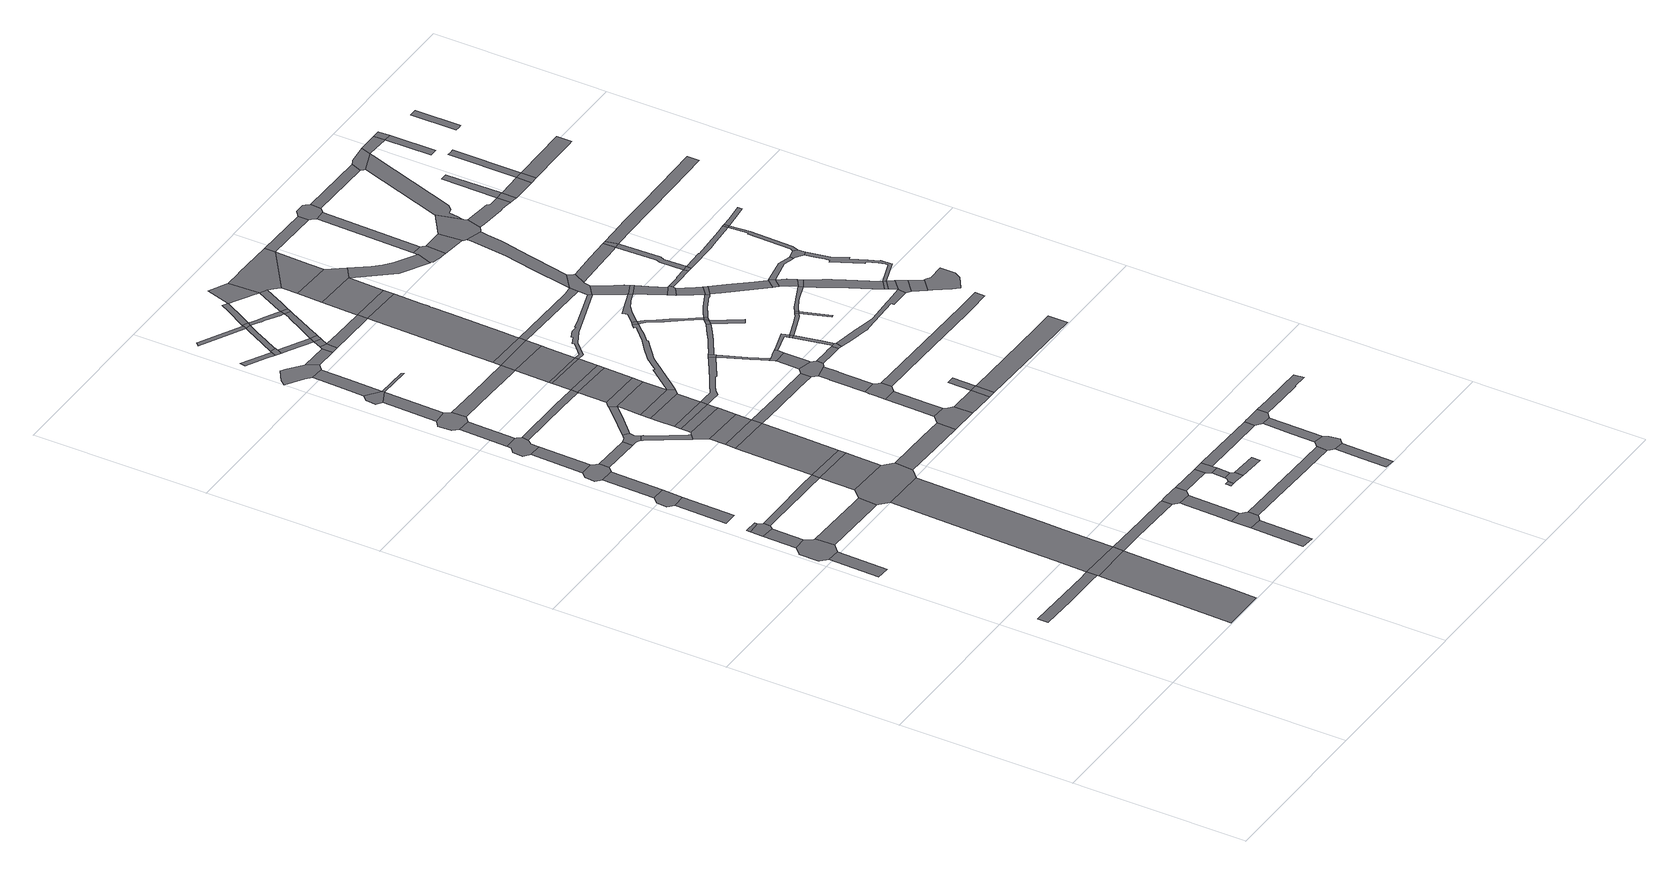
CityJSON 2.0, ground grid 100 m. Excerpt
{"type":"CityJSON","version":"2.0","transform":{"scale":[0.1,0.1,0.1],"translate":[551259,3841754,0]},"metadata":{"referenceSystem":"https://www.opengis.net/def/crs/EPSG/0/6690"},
"CityObjects":{
"road1":{"type":"Road","attributes":{"RoadStructureAttribute.sectionType":"1"},"geometry":[{"type":"MultiSurface","lod":"1","boundaries":[[[0,1,2,3,4,5,6,7]]]}]},
"road2":{"type":"Road","attributes":{"RoadStructureAttribute.sectionType":"1"},"geometry":[{"type":"MultiSurface","lod":"1","boundaries":[[[8,9,10,11]]]}]},
"road3":{"type":"Road","geometry":[{"type":"MultiSurface","lod":"1","boundaries":[[[12,13,14,15,16,17,18,8,11,19,20,21,22]]]}]},
"road4":{"type":"Road","attributes":{"RoadStructureAttribute.sectionType":"1"},"geometry":[{"type":"MultiSurface","lod":"1","boundaries":[[[23,14,13,24]]]}]},
"road5":{"type":"Road","attributes":{"function":"2","RoadStructureAttribute.sectionType":"1"},"geometry":[{"type":"MultiSurface","lod":"1","boundaries":[[[25,26,27,28,29,30,31,32,33]]]}]},
"road6":{"type":"Road","geometry":[{"type":"MultiSurface","lod":"1","boundaries":[[[34,35,36,37,23,24,38,39,40,41]]]}]},
"road7":{"type":"Road","attributes":{"RoadStructureAttribute.sectionType":"1"},"geometry":[{"type":"MultiSurface","lod":"1","boundaries":[[[42,37,36,43]]]}]},
"road8":{"type":"Road","attributes":{"RoadStructureAttribute.sectionType":"1"},"geometry":[{"type":"MultiSurface","lod":"1","boundaries":[[[44,45,46,47]]]}]},
"road9":{"type":"Road","geometry":[{"type":"MultiSurface","lod":"1","boundaries":[[[7,6,25,33,48]]]}]},
"road10":{"type":"Road","geometry":[{"type":"MultiSurface","lod":"1","boundaries":[[[49,50,51,44,47,52]]]}]},
"road11":{"type":"Road","attributes":{"RoadStructureAttribute.sectionType":"1"},"geometry":[{"type":"MultiSurface","lod":"1","boundaries":[[[53,22,21,54,55,56]]]}]},
"road12":{"type":"Road","attributes":{"RoadStructureAttribute.sectionType":"1"},"geometry":[{"type":"MultiSurface","lod":"1","boundaries":[[[57,49,52,58]]]}]},
"road13":{"type":"Road","attributes":{"RoadStructureAttribute.sectionType":"1"},"geometry":[{"type":"MultiSurface","lod":"1","boundaries":[[[59,60,61,41,40,62,63,64,65,66]]]}]},
"road14":{"type":"Road","geometry":[{"type":"MultiSurface","lod":"1","boundaries":[[[67,68,69,57,58,70,71,72,73,74,75]]]}]},
"road15":{"type":"Road","attributes":{"function":"2","RoadStructureAttribute.sectionType":"1"},"geometry":[{"type":"MultiSurface","lod":"1","boundaries":[[[76,77,78,79,80,7,48,81,82,83,84,85,86]]]}]},
"road16":{"type":"Road","attributes":{"RoadStructureAttribute.sectionType":"1"},"geometry":[{"type":"MultiSurface","lod":"1","boundaries":[[[87,67,75,88]]]}]},
"road17":{"type":"Road","geometry":[{"type":"MultiSurface","lod":"1","boundaries":[[[89,90,91,92,93,87,88,94,95,96,97,98,99]]]}]},
"road18":{"type":"Road","attributes":{"RoadStructureAttribute.sectionType":"1"},"geometry":[{"type":"MultiSurface","lod":"1","boundaries":[[[72,71,100,101]]]}]},
"road19":{"type":"Road","attributes":{"RoadStructureAttribute.sectionType":"1"},"geometry":[{"type":"MultiSurface","lod":"1","boundaries":[[[102,103,48,33,104,105,106,107,108,109]]]}]},
"road20":{"type":"Road","attributes":{"RoadStructureAttribute.sectionType":"1"},"geometry":[{"type":"MultiSurface","lod":"1","boundaries":[[[110,89,99,111]]]}]},
"road21":{"type":"Road","geometry":[{"type":"MultiSurface","lod":"1","boundaries":[[[112,113,56,55,114,76,86,115,116,117,118,119]]]}]},
"road22":{"type":"Road","geometry":[{"type":"MultiSurface","lod":"1","boundaries":[[[120,121,122,123,124,125,126,110,111,127,128,129,130]]]}]},
"road23":{"type":"Road","attributes":{"RoadStructureAttribute.sectionType":"1"},"geometry":[{"type":"MultiSurface","lod":"1","boundaries":[[[131,132,133,134,135,136]]]}]},
"road24":{"type":"Road","attributes":{"function":"2","RoadStructureAttribute.sectionType":"1"},"geometry":[{"type":"MultiSurface","lod":"1","boundaries":[[[65,137,138,112,119,139,140]]]}]},
"road25":{"type":"Road","geometry":[{"type":"MultiSurface","lod":"1","boundaries":[[[141,142,143,101,100,144,145,146,147,148,149,150,151]]]}]},
"road26":{"type":"Road","attributes":{"RoadStructureAttribute.sectionType":"1"},"geometry":[{"type":"MultiSurface","lod":"1","boundaries":[[[152,153,154,155,123,122]]]}]},
"road27":{"type":"Road","geometry":[{"type":"MultiSurface","lod":"1","boundaries":[[[66,65,140,156]]]}]},
"road28":{"type":"Road","geometry":[{"type":"MultiSurface","lod":"1","boundaries":[[[157,131,136,158,159,160,161]]]}]},
"road29":{"type":"Road","attributes":{"RoadStructureAttribute.sectionType":"1"},"geometry":[{"type":"MultiSurface","lod":"1","boundaries":[[[162,163,164,147,146,165,166,167,168,169]]]}]},
"road30":{"type":"Road","geometry":[{"type":"MultiSurface","lod":"1","boundaries":[[[170,171,172,173,174,155,154,175]]]}]},
"road31":{"type":"Road","attributes":{"RoadStructureAttribute.sectionType":"1"},"geometry":[{"type":"MultiSurface","lod":"1","boundaries":[[[176,177,178,157,161,179]]]}]},
"road32":{"type":"Road","attributes":{"function":"2","RoadStructureAttribute.sectionType":"1"},"geometry":[{"type":"MultiSurface","lod":"1","boundaries":[[[180,181,66,156,182,183,184]]]}]},
"road33":{"type":"Road","attributes":{"RoadStructureAttribute.sectionType":"1"},"geometry":[{"type":"MultiSurface","lod":"1","boundaries":[[[185,186,97,96,187,188,189,190]]]}]},
"road34":{"type":"Road","attributes":{"RoadStructureAttribute.sectionType":"1"},"geometry":[{"type":"MultiSurface","lod":"1","boundaries":[[[191,192,170,175,193,194]]]}]},
"road35":{"type":"Road","geometry":[{"type":"MultiSurface","lod":"1","boundaries":[[[195,196,109,108,176,179,197,198]]]}]},
"road36":{"type":"Road","attributes":{"RoadStructureAttribute.sectionType":"1"},"geometry":[{"type":"MultiSurface","lod":"1","boundaries":[[[199,200,201,202,141,151,203,204,205,206]]]}]},
"road37":{"type":"Road","geometry":[{"type":"MultiSurface","lod":"1","boundaries":[[[207,208,209,210,211,212,213,214,191,194,215,216,217,218]]]}]},
"road38":{"type":"Road","geometry":[{"type":"MultiSurface","lod":"1","boundaries":[[[219,180,184,220,221]]]}]},
"road39":{"type":"Road","attributes":{"function":"2","RoadStructureAttribute.sectionType":"1"},"geometry":[{"type":"MultiSurface","lod":"1","boundaries":[[[222,219,221,223]]]}]},
"road40":{"type":"Road","geometry":[{"type":"MultiSurface","lod":"1","boundaries":[[[224,225,226,227,175,154]]]}]},
"road41":{"type":"Road","geometry":[{"type":"MultiSurface","lod":"1","boundaries":[[[228,229,169,168,222,223,230]]]}]},
"road42":{"type":"Road","attributes":{"RoadStructureAttribute.sectionType":"1"},"geometry":[{"type":"MultiSurface","lod":"1","boundaries":[[[231,232,233,130,129,234,235,236,237,238]]]}]},
"road43":{"type":"Road","attributes":{"RoadStructureAttribute.sectionType":"1"},"geometry":[{"type":"MultiSurface","lod":"1","boundaries":[[[239,240,241,242,243,244]]]}]},
"road44":{"type":"Road","attributes":{"function":"2","RoadStructureAttribute.sectionType":"1"},"geometry":[{"type":"MultiSurface","lod":"1","boundaries":[[[245,246,228,230,247,248]]]}]},
"road45":{"type":"Road","geometry":[{"type":"MultiSurface","lod":"1","boundaries":[[[249,245,248,250]]]}]},
"road46":{"type":"Road","attributes":{"RoadStructureAttribute.sectionType":"1"},"geometry":[{"type":"MultiSurface","lod":"1","boundaries":[[[251,117,116,252,253,254]]]}]},
"road47":{"type":"Road","attributes":{"function":"2","RoadStructureAttribute.sectionType":"1"},"geometry":[{"type":"MultiSurface","lod":"1","boundaries":[[[255,256,249,250,257]]]}]},
"road48":{"type":"Road","attributes":{"RoadStructureAttribute.sectionType":"1"},"geometry":[{"type":"MultiSurface","lod":"1","boundaries":[[[198,197,258,259]]]}]},
"road49":{"type":"Road","geometry":[{"type":"MultiSurface","lod":"1","boundaries":[[[260,261,262,263]]]}]},
"road50":{"type":"Road","attributes":{"RoadStructureAttribute.sectionType":"1"},"geometry":[{"type":"MultiSurface","lod":"1","boundaries":[[[264,218,217,265,266]]]}]},
"road51":{"type":"Road","geometry":[{"type":"MultiSurface","lod":"1","boundaries":[[[267,244,243,268,269,270]]]}]},
"road52":{"type":"Road","geometry":[{"type":"MultiSurface","lod":"1","boundaries":[[[271,255,257,272,273]]]}]},
"road53":{"type":"Road","attributes":{"function":"2","RoadStructureAttribute.sectionType":"1"},"geometry":[{"type":"MultiSurface","lod":"1","boundaries":[[[206,274,271,273,275]]]}]},
"road54":{"type":"Road","geometry":[{"type":"MultiSurface","lod":"1","boundaries":[[[276,277,263,262,278,279,280,281]]]}]},
"road55":{"type":"Road","geometry":[{"type":"MultiSurface","lod":"1","boundaries":[[[282,283,199,206,275,284]]]}]},
"road56":{"type":"Road","attributes":{"RoadStructureAttribute.sectionType":"1"},"geometry":[{"type":"MultiSurface","lod":"1","boundaries":[[[285,286,287,288,289,290,291]]]}]},
"road57":{"type":"Road","attributes":{"RoadStructureAttribute.sectionType":"1"},"geometry":[{"type":"MultiSurface","lod":"1","boundaries":[[[292,276,281,293]]]}]},
"road58":{"type":"Road","attributes":{"RoadStructureAttribute.sectionType":"1"},"geometry":[{"type":"MultiSurface","lod":"1","boundaries":[[[294,295,269,268,296,297,298,299]]]}]},
"road59":{"type":"Road","attributes":{"RoadStructureAttribute.sectionType":"1"},"geometry":[{"type":"MultiSurface","lod":"1","boundaries":[[[300,160,159,301,302,303,304]]]}]},
"road60":{"type":"Road","geometry":[{"type":"MultiSurface","lod":"1","boundaries":[[[259,258,292,293,305,306]]]}]},
"road61":{"type":"Road","geometry":[{"type":"MultiSurface","lod":"1","boundaries":[[[307,266,265,308,309]]]}]},
"road62":{"type":"Road","attributes":{"RoadStructureAttribute.sectionType":"1"},"geometry":[{"type":"MultiSurface","lod":"1","boundaries":[[[290,310,311,267,270,312,313,314,315,316]]]}]},
"road63":{"type":"Road","attributes":{"RoadStructureAttribute.sectionType":"1"},"geometry":[{"type":"MultiSurface","lod":"1","boundaries":[[[189,317,318,282,284,319]]]}]},
"road64":{"type":"Road","attributes":{"RoadStructureAttribute.sectionType":"1"},"geometry":[{"type":"MultiSurface","lod":"1","boundaries":[[[298,320,307,309,321]]]}]},
"road65":{"type":"Road","geometry":[{"type":"MultiSurface","lod":"1","boundaries":[[[190,189,319,322]]]}]},
"road66":{"type":"Road","attributes":{"function":"2","RoadStructureAttribute.sectionType":"1"},"geometry":[{"type":"MultiSurface","lod":"1","boundaries":[[[323,190,322,324,325]]]}]},
"road67":{"type":"Road","geometry":[{"type":"MultiSurface","lod":"1","boundaries":[[[299,298,321,326]]]}]},
"road68":{"type":"Road","attributes":{"RoadStructureAttribute.sectionType":"1"},"geometry":[{"type":"MultiSurface","lod":"1","boundaries":[[[327,328,280,279]]]}]},
"road69":{"type":"Road","geometry":[{"type":"MultiSurface","lod":"1","boundaries":[[[329,323,325,330]]]}]},
"road70":{"type":"Road","geometry":[{"type":"MultiSurface","lod":"1","boundaries":[[[331,291,290,316,332]]]}]},
"road71":{"type":"Road","attributes":{"RoadStructureAttribute.sectionType":"1"},"geometry":[{"type":"MultiSurface","lod":"1","boundaries":[[[333,220,184,334,335,336,337]]]}]},
"road72":{"type":"Road","attributes":{"function":"2","RoadStructureAttribute.sectionType":"1"},"geometry":[{"type":"MultiSurface","lod":"1","boundaries":[[[237,329,330,338,339]]]}]},
"road73":{"type":"Road","geometry":[{"type":"MultiSurface","lod":"1","boundaries":[[[340,341,342,254,253,343,344,345,346,347]]]}]},
"road74":{"type":"Road","geometry":[{"type":"MultiSurface","lod":"1","boundaries":[[[238,237,339,348,349]]]}]},
"road75":{"type":"Road","attributes":{"RoadStructureAttribute.sectionType":"1"},"geometry":[{"type":"MultiSurface","lod":"1","boundaries":[[[350,309,308,351,352,353,354]]]}]},
"road76":{"type":"Road","attributes":{"RoadStructureAttribute.sectionType":"1"},"geometry":[{"type":"MultiSurface","lod":"1","boundaries":[[[355,356,357,358,359,299,326,360,361,362,363,364,365]]]}]},
"road77":{"type":"Road","attributes":{"RoadStructureAttribute.sectionType":"1"},"geometry":[{"type":"MultiSurface","lod":"1","boundaries":[[[366,367,368,369,370,371,372,373,250,248,374,375,376,377,378,379,380,381,382,383]]]}]},
"road78":{"type":"Road","attributes":{"RoadStructureAttribute.sectionType":"1"},"geometry":[{"type":"MultiSurface","lod":"1","boundaries":[[[384,385,386,387,388,332,316,389,390,391,392,393,394,395,396]]]}]},
"road79":{"type":"Road","attributes":{"RoadStructureAttribute.sectionType":"1"},"geometry":[{"type":"MultiSurface","lod":"1","boundaries":[[[397,398,331,332,399,400,401]]]}]},
"road80":{"type":"Road","geometry":[{"type":"MultiSurface","lod":"1","boundaries":[[[402,349,348,403]]]}]},
"road81":{"type":"Road","attributes":{"RoadStructureAttribute.sectionType":"1"},"geometry":[{"type":"MultiSurface","lod":"1","boundaries":[[[404,405,340,347,406,407]]]}]},
"road82":{"type":"Road","attributes":{"RoadStructureAttribute.sectionType":"1"},"geometry":[{"type":"MultiSurface","lod":"1","boundaries":[[[408,409,306,305,410,411,412,413]]]}]},
"road83":{"type":"Road","geometry":[{"type":"MultiSurface","lod":"1","boundaries":[[[396,395,355,365,414,415]]]}]},
"road84":{"type":"Road","geometry":[{"type":"MultiSurface","lod":"1","boundaries":[[[416,417,418,419,404,407,420,421,422,423,424]]]}]},
"road85":{"type":"Road","attributes":{"RoadStructureAttribute.sectionType":"1"},"geometry":[{"type":"MultiSurface","lod":"1","boundaries":[[[344,343,425,426,427]]]}]},
"road86":{"type":"Road","attributes":{"RoadStructureAttribute.sectionType":"1"},"geometry":[{"type":"MultiSurface","lod":"1","boundaries":[[[428,429,430,431,432]]]}]},
"road87":{"type":"Road","attributes":{"RoadStructureAttribute.sectionType":"1"},"geometry":[{"type":"MultiSurface","lod":"1","boundaries":[[[433,434,435,436,437,438,439,440,441,442,443,273,272,444,445,446,447,448,449,450,451,452,453,454,455,456,457,458]]]}]},
"road88":{"type":"Road","attributes":{"function":"2","RoadStructureAttribute.sectionType":"1"},"geometry":[{"type":"MultiSurface","lod":"1","boundaries":[[[353,459,460,461,402,403,462,463,464,465,466,467,468,469,470,471,472,473]]]}]},
"road89":{"type":"Road","attributes":{"RoadStructureAttribute.sectionType":"1"},"geometry":[{"type":"MultiSurface","lod":"1","boundaries":[[[474,475,476,477,478,479,480,481,416,424]]]}]},
"road90":{"type":"Road","attributes":{"RoadStructureAttribute.sectionType":"1"},"geometry":[{"type":"MultiSurface","lod":"1","boundaries":[[[482,483,484,396,415,485,486,487]]]}]},
"road91":{"type":"Road","attributes":{"RoadStructureAttribute.sectionType":"1"},"geometry":[{"type":"MultiSurface","lod":"1","boundaries":[[[488,489,401,490,491,492,493,494,482,495]]]}]},
"road92":{"type":"Road","geometry":[{"type":"MultiSurface","lod":"1","boundaries":[[[496,497,498,304,303,499,500,428,432,501,502,503,504,505]]]}]},
"road93":{"type":"Road","geometry":[{"type":"MultiSurface","lod":"1","boundaries":[[[506,366,383,507,508]]]}]},
"road94":{"type":"Road","geometry":[{"type":"MultiSurface","lod":"1","boundaries":[[[509,510,337,336,511,512,478,477,513,514,515,516]]]}]},
"road95":{"type":"Road","geometry":[{"type":"MultiSurface","lod":"1","boundaries":[[[427,426,517,518]]]}]},
"road96":{"type":"Road","attributes":{"RoadStructureAttribute.sectionType":"1"},"geometry":[{"type":"MultiSurface","lod":"1","boundaries":[[[519,520,521,507,383,522,523,524,525,526,527,528]]]}]},
"road97":{"type":"Road","attributes":{"RoadStructureAttribute.sectionType":"1"},"geometry":[{"type":"MultiSurface","lod":"1","boundaries":[[[529,530,496,505,531,532]]]}]},
"road98":{"type":"Road","geometry":[{"type":"MultiSurface","lod":"1","boundaries":[[[354,353,473,533]]]}]},
"road99":{"type":"Road","attributes":{"RoadStructureAttribute.sectionType":"1"},"geometry":[{"type":"MultiSurface","lod":"1","boundaries":[[[534,535,536,509,516]]]}]},
"road100":{"type":"Road","geometry":[{"type":"MultiSurface","lod":"1","boundaries":[[[537,538,539,427,518]]]}]},
"road101":{"type":"Road","geometry":[{"type":"MultiSurface","lod":"1","boundaries":[[[540,541,542,528,527,543,536,535,544]]]}]},
"road102":{"type":"Road","attributes":{"function":"2","RoadStructureAttribute.sectionType":"1"},"geometry":[{"type":"MultiSurface","lod":"1","boundaries":[[[545,546,354,533,547,548]]]}]},
"road103":{"type":"Road","attributes":{"RoadStructureAttribute.sectionType":"1"},"geometry":[{"type":"MultiSurface","lod":"1","boundaries":[[[549,550,551,552,553,554,555,556,557,558,559,330,325,560,561,562,563,564,565,566]]]}]},
"road104":{"type":"Road","geometry":[{"type":"MultiSurface","lod":"1","boundaries":[[[567,568,569,413,412,529,532,570,571]]]}]},
"road105":{"type":"Road","attributes":{"RoadStructureAttribute.sectionType":"1"},"geometry":[{"type":"MultiSurface","lod":"1","boundaries":[[[572,573,574,575,576,577,506,508,578,579,580,581,582,583,584,585]]]}]},
"road106":{"type":"Road","attributes":{"RoadStructureAttribute.sectionType":"1"},"geometry":[{"type":"MultiSurface","lod":"1","boundaries":[[[586,587,515,514,588,589,590,591]]]}]},
"road107":{"type":"Road","attributes":{"RoadStructureAttribute.sectionType":"1"},"geometry":[{"type":"MultiSurface","lod":"1","boundaries":[[[592,403,348,593,594]]]}]},
"road108":{"type":"Road","geometry":[{"type":"MultiSurface","lod":"1","boundaries":[[[595,545,548,596,597]]]}]},
"road109":{"type":"Road","geometry":[{"type":"MultiSurface","lod":"1","boundaries":[[[598,495,482,487,599,600,601,602,603,604]]]}]},
"road110":{"type":"Road","geometry":[{"type":"MultiSurface","lod":"1","boundaries":[[[605,433,458,606]]]}]},
"road111":{"type":"Road","attributes":{"RoadStructureAttribute.sectionType":"1"},"geometry":[{"type":"MultiSurface","lod":"1","boundaries":[[[607,608,540,544,609,610,611,612]]]}]},
"road112":{"type":"Road","attributes":{"function":"2","RoadStructureAttribute.sectionType":"1"},"geometry":[{"type":"MultiSurface","lod":"1","boundaries":[[[613,614,615,602,601,616,595,597]]]}]},
"road113":{"type":"Road","geometry":[{"type":"MultiSurface","lod":"1","boundaries":[[[591,590,617,618,619,620]]]}]},
"road114":{"type":"Road","attributes":{"RoadStructureAttribute.sectionType":"1"},"geometry":[{"type":"MultiSurface","lod":"1","boundaries":[[[621,622,623,620,619]]]}]},
"road115":{"type":"Road","attributes":{"RoadStructureAttribute.sectionType":"1"},"geometry":[{"type":"MultiSurface","lod":"1","boundaries":[[[624,625,626,627,606,458,628,629,630,631,632]]]}]},
"road116":{"type":"Road","geometry":[{"type":"MultiSurface","lod":"1","boundaries":[[[612,611,623,622]]]}]},
"road117":{"type":"Road","geometry":[{"type":"MultiSurface","lod":"1","boundaries":[[[633,572,585,634]]]}]},
"road118":{"type":"Road","attributes":{"RoadStructureAttribute.sectionType":"1"},"geometry":[{"type":"MultiSurface","lod":"1","boundaries":[[[631,633,634,635]]]}]},
"road119":{"type":"Road","geometry":[{"type":"MultiSurface","lod":"1","boundaries":[[[636,637,638,634,585]]]}]},
"road120":{"type":"Road","geometry":[{"type":"MultiSurface","lod":"1","boundaries":[[[632,631,635,639]]]}]},
"road121":{"type":"Road","attributes":{"RoadStructureAttribute.sectionType":"1"},"geometry":[{"type":"MultiSurface","lod":"1","boundaries":[[[640,641,642,643,644,605,606,645,646,647,648,649,650,651,652]]]}]},
"road122":{"type":"Road","attributes":{"RoadStructureAttribute.sectionType":"1"},"geometry":[{"type":"MultiSurface","lod":"1","boundaries":[[[653,654,571,570,655,656,657,658,659]]]}]},
"road123":{"type":"Road","attributes":{"RoadStructureAttribute.sectionType":"1"},"geometry":[{"type":"MultiSurface","lod":"1","boundaries":[[[660,661,662,612,622,663,664]]]}]},
"road124":{"type":"Road","attributes":{"RoadStructureAttribute.sectionType":"1"},"geometry":[{"type":"MultiSurface","lod":"1","boundaries":[[[665,666,667,596,548,668,669,670,671,672]]]}]},
"road125":{"type":"Road","attributes":{"RoadStructureAttribute.sectionType":"1"},"geometry":[{"type":"MultiSurface","lod":"1","boundaries":[[[673,674,675,518,517,676,677,678]]]}]},
"road126":{"type":"Road"},
"road127":{"type":"Road","attributes":{"RoadStructureAttribute.sectionType":"1"},"geometry":[{"type":"MultiSurface","lod":"1","boundaries":[[[679,680,681,422,421,682,683,684,685,686]]]}]},
"road128":{"type":"Road","attributes":{"RoadStructureAttribute.sectionType":"1"},"geometry":[{"type":"MultiSurface","lod":"1","boundaries":[[[687,688,689,690,691,692,632,639,693,694,695,696,697,698,699]]]}]},
"road129":{"type":"Road","attributes":{"RoadStructureAttribute.sectionType":"1"},"geometry":[{"type":"MultiSurface","lod":"1","boundaries":[[[700,701,702,703,704,566,705,706,707,640,708]]]}]},
"road130":{"type":"Road","geometry":[{"type":"MultiSurface","lod":"1","boundaries":[[[709,710,711,594,593,712,713,714,549,566,704,715,716,717,718]]]}]},
"road131":{"type":"Road","geometry":[{"type":"MultiSurface","lod":"1","boundaries":[[[708,640,652,719,720]]]}]},
"road132":{"type":"Road","geometry":[{"type":"MultiSurface","lod":"1","boundaries":[[[721,660,664,722]]]}]},
"road133":{"type":"Road","attributes":{"RoadStructureAttribute.sectionType":"1"},"geometry":[{"type":"MultiSurface","lod":"1","boundaries":[[[723,724,722,664]]]}]},
"road134":{"type":"Road","attributes":{"function":"3","RoadStructureAttribute.sectionType":"1"},"geometry":[{"type":"MultiSurface","lod":"1","boundaries":[[[725,720,719,726,727,728]]]}]},
"road135":{"type":"Road","geometry":[{"type":"MultiSurface","lod":"1","boundaries":[[[729,728,727,730,731,732,733]]]}]},
"road136":{"type":"Road","attributes":{"RoadStructureAttribute.sectionType":"1"},"geometry":[{"type":"MultiSurface","lod":"1","boundaries":[[[734,735,736,737,738,739,740,741,742,743,618,617,744,745,746,747,748,749,750,751,752,753]]]}]},
"road137":{"type":"Road","attributes":{"function":"3","RoadStructureAttribute.sectionType":"1"},"geometry":[{"type":"MultiSurface","lod":"1","boundaries":[[[754,755,731,730,756,687,757]]]}]},
"road138":{"type":"Road","geometry":[{"type":"MultiSurface","lod":"1","boundaries":[[[758,759,672,671,760,761,762,763,764,765,766,767]]]}]},
"road139":{"type":"Road","attributes":{"RoadStructureAttribute.sectionType":"1"},"geometry":[{"type":"MultiSurface","lod":"1","boundaries":[[[603,602,768,769]]]}]},
"road140":{"type":"Road","geometry":[{"type":"MultiSurface","lod":"1","boundaries":[[[757,687,699,770,771]]]}]},
"road141":{"type":"Road","attributes":{"RoadStructureAttribute.sectionType":"1"},"geometry":[{"type":"MultiSurface","lod":"1","boundaries":[[[772,773,774,775,721,722,776,777,778,779,780]]]}]},
"road142":{"type":"Road","attributes":{"function":"3","RoadStructureAttribute.sectionType":"1"},"geometry":[{"type":"MultiSurface","lod":"1","boundaries":[[[781,782,783,784,785,786,787,788,789,790,594,711,791,792,793,794,795,796,797,798]]]}]},
"road143":{"type":"Road","attributes":{"function":"3","RoadStructureAttribute.sectionType":"1"},"geometry":[{"type":"MultiSurface","lod":"1","boundaries":[[[799,800,771,770,801,802,803,804,805]]]}]},
"road144":{"type":"Road","attributes":{"RoadStructureAttribute.sectionType":"1"},"geometry":[{"type":"MultiSurface","lod":"1","boundaries":[[[806,807,808,809,733,732,810,811]]]}]},
"road145":{"type":"Road","attributes":{"RoadStructureAttribute.sectionType":"1"},"geometry":[{"type":"MultiSurface","lod":"1","boundaries":[[[812,765,764,813,814,815]]]}]},
"road146":{"type":"Road","attributes":{"RoadStructureAttribute.sectionType":"1"},"geometry":[{"type":"MultiSurface","lod":"1","boundaries":[[[816,817,758,767]]]}]},
"road147":{"type":"Road","attributes":{"RoadStructureAttribute.sectionType":"1"},"geometry":[{"type":"MultiSurface","lod":"1","boundaries":[[[818,819,718,717,820,821,822,823]]]}]},
"road148":{"type":"Road","geometry":[{"type":"MultiSurface","lod":"1","boundaries":[[[824,805,804,825,826]]]}]},
"road149":{"type":"Road","attributes":{"function":"3","RoadStructureAttribute.sectionType":"1"},"geometry":[{"type":"MultiSurface","lod":"1","boundaries":[[[827,828,826,825,829,830,831]]]}]},
"road150":{"type":"Road","geometry":[{"type":"MultiSurface","lod":"1","boundaries":[[[832,806,811,833,834]]]}]},
"road151":{"type":"Road","geometry":[{"type":"MultiSurface","lod":"1","boundaries":[[[831,830,772,780,835]]]}]},
"road152":{"type":"Road","geometry":[{"type":"MultiSurface","lod":"1","boundaries":[[[836,837,838,839,840,841,769,768,842,843,817,816,844,845,846,847]]]}]},
"road153":{"type":"Road","attributes":{"function":"3","RoadStructureAttribute.sectionType":"1"},"geometry":[{"type":"MultiSurface","lod":"1","boundaries":[[[848,849,850,851,852,853,854,835,780,855,856,857,858,859,860,861]]]}]},
"road154":{"type":"Road","attributes":{"RoadStructureAttribute.sectionType":"1"},"geometry":[{"type":"MultiSurface","lod":"1","boundaries":[[[862,863,864,823,865,866,806,832]]]}]},
"road155":{"type":"Road","geometry":[{"type":"MultiSurface","lod":"1","boundaries":[[[867,868,815,814,869,781,798,870,871,872,873]]]}]},
"road156":{"type":"Road","geometry":[{"type":"MultiSurface","lod":"1","boundaries":[[[861,860,874,875]]]}]},
"road157":{"type":"Road","attributes":{"function":"3","RoadStructureAttribute.sectionType":"1"},"geometry":[{"type":"MultiSurface","lod":"1","boundaries":[[[876,877,875,874,753,878]]]}]},
"road158":{"type":"Road","geometry":[{"type":"MultiSurface","lod":"1","boundaries":[[[879,880,878,753,752,881,882,883]]]}]},
"road159":{"type":"Road","attributes":{"RoadStructureAttribute.sectionType":"1"},"geometry":[{"type":"MultiSurface","lod":"1","boundaries":[[[884,885,824,826,886,887,888,889,890]]]}]},
"road160":{"type":"Road","geometry":[{"type":"MultiSurface","lod":"1","boundaries":[[[891,818,823,864]]]}]},
"road161":{"type":"Road","attributes":{"function":"3","RoadStructureAttribute.sectionType":"1"},"geometry":[{"type":"MultiSurface","lod":"1","boundaries":[[[883,882,892,893]]]}]},
"road162":{"type":"Road","geometry":[{"type":"MultiSurface","lod":"1","boundaries":[[[894,895,896,893,892,897,898,899,900,901,902,903,904,905]]]}]},
"road163":{"type":"Road","attributes":{"RoadStructureAttribute.sectionType":"1"},"geometry":[{"type":"MultiSurface","lod":"1","boundaries":[[[906,907,908,909,910,832,834,911,912,913,914,915,916]]]}]},
"road164":{"type":"Road","attributes":{"RoadStructureAttribute.sectionType":"1"},"geometry":[{"type":"MultiSurface","lod":"1","boundaries":[[[917,918,919,920,921,872,871,922,923,924,925,926,927,928,929]]]}]},
"road165":{"type":"Road","geometry":[{"type":"MultiSurface","lod":"1","boundaries":[[[930,890,889,931,932,933,934,935]]]}]},
"road166":{"type":"Road","attributes":{"RoadStructureAttribute.sectionType":"1"},"geometry":[{"type":"MultiSurface","lod":"1","boundaries":[[[936,937,938,939,940,941,942,943,944,934,933,945,946,947,948,949,950,951,952,953,861,875]]]}]},
"road167":{"type":"Road","attributes":{"RoadStructureAttribute.sectionType":"1"},"geometry":[{"type":"MultiSurface","lod":"1","boundaries":[[[847,846,954,955]]]}]},
"road168":{"type":"Road","attributes":{"RoadStructureAttribute.sectionType":"1"},"geometry":[{"type":"MultiSurface","lod":"1","boundaries":[[[956,957,958,916,959,960,961,930,935]]]}]},
"road169":{"type":"Road","attributes":{"function":"3","RoadStructureAttribute.sectionType":"1"},"geometry":[{"type":"MultiSurface","lod":"1","boundaries":[[[962,963,964,965,966,967,968,969,970,971,972,867,873]]]}]},
"road170":{"type":"Road","geometry":[{"type":"MultiSurface","lod":"1","boundaries":[[[973,929,928,974,975]]]}]},
"road171":{"type":"Road","geometry":[{"type":"MultiSurface","lod":"1","boundaries":[[[976,906,916,958]]]}]},
"road172":{"type":"Road","attributes":{"RoadStructureAttribute.sectionType":"1"},"geometry":[{"type":"MultiSurface","lod":"1","boundaries":[[[977,978,979,980,929,973]]]}]},
"road173":{"type":"Road","attributes":{"RoadStructureAttribute.sectionType":"1"},"geometry":[{"type":"MultiSurface","lod":"1","boundaries":[[[981,982,973,975,983,984]]]}]},
"road174":{"type":"Road","attributes":{"RoadStructureAttribute.sectionType":"1"},"geometry":[{"type":"MultiSurface","lod":"1","boundaries":[[[985,986,976,958,987,988]]]}]},
"road175":{"type":"Road","attributes":{"RoadStructureAttribute.sectionType":"1"},"geometry":[{"type":"MultiSurface","lod":"1","boundaries":[[[989,990,991,992,891,864,993,994,995,996,997,998]]]}]},
"road176":{"type":"Road","geometry":[{"type":"MultiSurface","lod":"1","boundaries":[[[999,1000,1001,1002,955,954,1003,1004,971,970]]]}]},
"road177":{"type":"Road","geometry":[{"type":"MultiSurface","lod":"1","boundaries":[[[1005,981,984,1006]]]}]},
"road178":{"type":"Road","attributes":{"RoadStructureAttribute.sectionType":"1"},"geometry":[{"type":"MultiSurface","lod":"1","boundaries":[[[1007,1008,1009,981,1005]]]}]},
"road179":{"type":"Road","attributes":{"RoadStructureAttribute.sectionType":"1"},"geometry":[{"type":"MultiSurface","lod":"1","boundaries":[[[999,970,1010,1011,1012,1013]]]}]},
"road180":{"type":"Road","attributes":{"RoadStructureAttribute.sectionType":"1"},"geometry":[{"type":"MultiSurface","lod":"1","boundaries":[[[1012,1014,1015,1016,1017]]]}]},
"road181":{"type":"Road","geometry":[{"type":"MultiSurface","lod":"1","boundaries":[[[1013,1012,1017,1018]]]}]},
"road182":{"type":"Road","attributes":{"RoadStructureAttribute.sectionType":"1"},"geometry":[{"type":"MultiSurface","lod":"1","boundaries":[[[1019,1020,1005,1006,1021,1022,1023]]]}]},
"road183":{"type":"Road","attributes":{"RoadStructureAttribute.sectionType":"1"},"geometry":[{"type":"MultiSurface","lod":"1","boundaries":[[[1024,1025,1026,1027,1028]]]}]}
},
"vertices":[
[589,851,0],[568,850,0],[144,860,0],[143,799,0],[357,795,0],[569,791,0],[617,790,0],[618,851,0],
[64,2018,0],[58,1729,0],[137,1727,0],[144,2017,0],
[179,2172,0],[147,2213,0],[68,2210,0],[33,2175,0],[28,2170,0],[26,2061,0],[31,2055,0],[144,2018,0],[179,2051,0],[186,2058,0],[182,2167,0],
[72,2404,0],[151,2398,0],
[616,780,0],[612,659,0],[608,501,0],[604,302,0],[598,7,0],[846,4,0],[851,174,0],[859,526,0],[866,783,0],
[167,2457,0],[157,2476,0],[153,2482,0],[74,2479,0],[160,2408,0],[169,2419,0],[170,2420,0],[169,2457,0],
[75,2502,0],[153,2500,0],
[83,2920,0],[77,2621,0],[156,2620,0],[163,2921,0],
[867,844,0],
[86,3042,0],[55,3010,0],[52,2949,0],[166,3040,0],
[555,2158,0],[556,2049,0],[592,2049,0],[599,2156,0],
[92,3341,0],[172,3340,0],
[552,2459,0],[300,2458,0],[298,2458,0],[298,2418,0],[300,2418,0],[553,2414,0],[651,2412,0],[653,2457,0],
[95,3460,0],[66,3428,0],[60,3370,0],[190,3357,0],[202,3367,0],[203,3426,0],[193,3437,0],[175,3457,0],[174,3458,0],
[643,1998,0],[637,1752,0],[629,1390,0],[626,1241,0],[620,1038,0],[870,953,0],[875,1129,0],[877,1259,0],[879,1392,0],[886,1742,0],[892,1994,0],
[102,3762,0],[181,3760,0],
[105,3902,0],[104,3877,0],[86,3861,0],[74,3851,0],[69,3791,0],[182,3810,0],[186,3815,0],[201,3835,0],[208,3875,0],[190,3895,0],[185,3900,0],
[427,3362,0],[428,3421,0],
[1318,834,0],[1134,837,0],[871,782,0],[1003,781,0],[1008,780,0],[1268,774,0],[1332,772,0],[1333,833,0],
[112,4179,0],[191,4176,0],
[647,2207,0],[601,2158,0],[598,2042,0],[936,2037,0],[941,2042,0],[951,2150,0],[949,2150,0],[898,2199,0],
[202,4307,0],[195,4318,0],[194,4319,0],[115,4313,0],[82,4290,0],[81,4289,0],[83,4210,0],[192,4178,0],[201,4187,0],[222,4206,0],[217,4287,0],
[1354,327,0],[1351,182,0],[1347,23,0],[1427,17,0],[1431,149,0],[1434,325,0],
[651,2411,0],[651,2395,0],[900,2341,0],[902,2403,0],
[480,3452,0],[466,3439,0],[459,3431,0],[457,3362,0],[466,3357,0],[484,3348,0],[518,3368,0],[512,3378,0],[503,3393,0],[505,3407,0],[507,3425,0],
[202,4652,0],[202,4657,0],[203,4665,0],[122,4627,0],
[903,2448,0],
[1356,441,0],[1456,343,0],[1466,351,0],[1469,411,0],[1436,441,0],
[644,3164,0],[543,3325,0],[524,3359,0],[490,3338,0],[544,3251,0],[611,3143,0],[621,3127,0],[650,3154,0],
[124,4739,0],[105,4720,0],[94,4710,0],[89,4651,0],[104,4640,0],[203,4680,0],
[1364,744,0],[1363,706,0],[1359,548,0],[1442,740,0],
[662,2904,0],[657,2643,0],[907,2662,0],[913,2886,0],[914,2896,0],
[676,3868,0],[538,3871,0],[538,3831,0],[676,3828,0],[683,3827,0],[684,3867,0],
[132,5039,0],[129,4884,0],[208,4885,0],[212,5036,0],
[1443,831,0],[1362,833,0],[1471,770,0],[1470,831,0],
[653,3632,0],[563,3537,0],[542,3515,0],[493,3466,0],[521,3439,0],[542,3460,0],[592,3510,0],[678,3597,0],
[189,5142,0],[122,5193,0],[102,5207,0],[101,5208,0],[33,5163,0],[7,5132,0],[6,5131,0],[103,5068,0],[215,5039,0],[229,5052,0],[244,5065,0],[209,5127,0],
[664,2964,0],[914,2956,0],[912,2956,0],
[666,3056,0],[915,3046,0],
[388,4662,0],[390,4661,0],[388,4668,0],[385,4674,0],
[669,3164,0],[664,3162,0],[918,3154,0],
[568,4277,0],[534,4278,0],[353,4283,0],[351,4203,0],[535,4198,0],[567,4197,0],[692,4194,0],[693,4276,0],
[209,5330,0],[58,5414,0],[51,5383,0],[165,5320,0],[204,5298,0],[219,5325,0],
[670,3223,0],[669,3188,0],[918,3182,0],[919,3215,0],
[671,3262,0],[920,3254,0],
[1217,2144,0],[1159,2036,0],[1352,2032,0],[1354,2141,0],
[674,3400,0],[673,3359,0],[922,3392,0],
[1652,766,0],[1653,826,0],
[1620,628,0],[1619,597,0],[1644,596,0],[1645,628,0],
[214,5126,0],[370,5062,0],[371,5122,0],
[224,5334,0],[235,5281,0],[251,5310,0],[254,5327,0],
[675,3459,0],[948,3418,0],[925,3451,0],
[678,3569,0],[927,3590,0],
[1664,658,0],[1663,644,0],[1663,595,0],[1726,590,0],[1728,640,0],[1714,656,0],
[682,3661,0],[663,3642,0],[928,3651,0],
[337,5565,0],[250,5611,0],[99,5691,0],[83,5672,0],[275,5570,0],[333,5539,0],[342,5563,0],
[1667,734,0],[1717,733,0],
[359,5252,0],[302,5283,0],[277,5258,0],[350,5218,0],[402,5189,0],[419,5219,0],
[1897,399,0],[1647,347,0],[1862,341,0],[2123,334,0],[2128,394,0],
[1718,764,0],[1718,825,0],
[379,5139,0],[413,5061,0],[417,5122,0],
[314,5504,0],[295,5468,0],[262,5343,0],[318,5447,0],[332,5474,0],[352,5512,0],[364,5533,0],
[683,3822,0],[682,3818,0],[932,3817,0],
[401,5186,0],[441,5169,0],
[934,3857,0],
[687,3976,0],[936,3957,0],[936,3967,0],
[457,5200,0],
[1882,581,0],[1884,631,0],
[687,3996,0],[936,3987,0],
[346,5571,0],[379,5554,0],
[1214,2948,0],[1077,2892,0],[1272,2888,0],[1382,2885,0],[1383,2944,0],
[939,4145,0],[940,4184,0],
[1396,2181,0],[1376,2161,0],[1360,2146,0],[1516,2029,0],[1518,2137,0],[1512,2143,0],[1496,2158,0],[1476,2177,0],
[942,4275,0],[694,4276,0],
[526,5119,0],[526,5059,0],[699,5056,0],[711,5056,0],[712,5114,0],
[537,5435,0],[523,5405,0],[516,5393,0],[465,5301,0],[447,5269,0],[483,5250,0],[489,5262,0],[493,5271,0],[524,5330,0],[560,5399,0],[570,5418,0],
[1271,3413,0],[1248,3399,0],[1168,3349,0],[1128,3324,0],[1070,3289,0],[1009,3252,0],[1006,3252,0],[969,3253,0],[969,3213,0],[1014,3211,0],[1015,3212,0],[1042,3240,0],[1071,3258,0],[1148,3303,0],[1151,3297,0],[1152,3295,0],[1156,3298,0],[1290,3382,0],
[522,5475,0],[466,5506,0],[446,5517,0],[426,5528,0],[404,5540,0],[402,5512,0],[420,5501,0],[437,5492,0],[453,5483,0],[518,5445,0],[523,5443,0],[534,5437,0],[545,5463,0],
[444,5742,0],[416,5692,0],[410,5609,0],[466,5710,0],[475,5724,0],
[695,4323,0],[944,4316,0],
[1402,2466,0],[1398,2265,0],[1478,2263,0],[1482,2464,0],
[1963,818,0],[1729,825,0],[1747,763,0],[1954,759,0],[2131,755,0],[2132,815,0],
[575,5427,0],[583,5443,0],
[1404,2586,0],[1404,2568,0],[1404,2567,0],[1403,2530,0],[1502,2485,0],[1512,2495,0],[1512,2555,0],[1503,2565,0],[1486,2585,0],
[1565,2028,0],[1680,2025,0],[1683,2133,0],
[2154,305,0],[2150,150,0],[2147,6,0],[2207,1,0],[2214,299,0],
[1329,3885,0],[1306,3863,0],[1315,3852,0],[1314,3851,0],[1304,3842,0],[1231,3773,0],[1174,3727,0],[1108,3669,0],[1079,3632,0],[1047,3591,0],[1039,3597,0],[957,3428,0],[959,3430,0],[985,3462,0],[1023,3514,0],[1070,3572,0],[1110,3624,0],[1129,3647,0],[1159,3673,0],[1202,3710,0],[1244,3746,0],[1240,3752,0],[1287,3796,0],[1317,3829,0],[1327,3838,0],[1348,3862,0],
[707,4890,0],[700,4542,0],[698,4492,0],[944,4318,0],[944,4326,0],[945,4336,0],[945,4416,0],[949,4533,0],[949,4564,0],[952,4730,0],[955,4824,0],[955,4835,0],[956,4845,0],[957,4892,0],[961,5049,0],
[1488,2730,0],[1488,2790,0],[1489,2793,0],[1490,2873,0],[1410,2857,0],[1409,2794,0],[1408,2792,0],[1407,2740,0],
[633,5635,0],[550,5473,0],[547,5468,0],[612,5497,0],[673,5614,0],[675,5613,0],
[615,5815,0],[518,5867,0],[477,5723,0],[520,5698,0],[549,5682,0],[573,5668,0],[592,5658,0],[622,5811,0],
[2157,425,0],[2146,414,0],[2136,403,0],[2135,323,0],[2144,314,0],[2224,310,0],[2233,319,0],[2242,328,0],[2234,388,0],[2216,413,0],
[1289,3424,0],[1308,3390,0],[1303,3400,0],
[1414,2971,0],[1395,2954,0],[1393,2874,0],[1396,2871,0],[1491,2874,0],[1512,2890,0],[1515,2930,0],[1493,2951,0],
[1725,2024,0],[1728,2133,0],
[1417,3141,0],[1417,3143,0],[1370,3246,0],[1290,3381,0],[1314,3328,0],[1359,3223,0],[1361,3224,0],[1385,3173,0],[1401,3136,0],[1418,3139,0],
[2164,726,0],[2159,559,0],[2220,566,0],[2222,724,0],
[962,5108,0],
[1494,2967,0],[1495,3106,0],[1416,3102,0],
[1731,2267,0],[1708,2268,0],[1686,2268,0],
[1494,3160,0],[1452,3149,0],[1446,3147,0],[1414,3108,0],[1496,3143,0],
[717,5321,0],[712,5125,0],[967,5303,0],[967,5313,0],
[1436,4204,0],[1314,4166,0],[1203,4131,0],[1165,4124,0],[1165,4115,0],[1123,4115,0],[1082,4096,0],[1081,4085,0],[1036,4064,0],[1037,4050,0],[973,3986,0],[979,3966,0],[1055,4042,0],[1135,4082,0],[1259,4124,0],[1446,4184,0],[1447,4184,0],[1448,4185,0],
[2224,813,0],[2162,815,0],[2154,815,0],[2254,752,0],[2255,812,0],
[1514,3566,0],[1477,3541,0],[1445,3519,0],[1404,3491,0],[1363,3467,0],[1308,3434,0],[1335,3420,0],[1380,3448,0],[1413,3467,0],[1472,3508,0],[1514,3537,0],[1525,3547,0],[1527,3549,0],[1528,3549,0],
[1621,2928,0],[1603,2928,0],[1603,2888,0],[1620,2888,0],[1665,2887,0],[1663,2928,0],
[1389,4307,0],[1439,4262,0],[1443,4312,0],
[721,5466,0],[1036,5363,0],[969,5456,0],
[721,5810,0],[686,5601,0],[710,5577,0],[723,5564,0],[976,5743,0],[977,5804,0],[728,5810,0],
[1341,3897,0],[1360,3877,0],
[1630,3200,0],[1545,3174,0],[1498,3144,0],[1618,3176,0],[1623,3151,0],[1642,3157,0],
[971,5541,0],[976,5734,0],[976,5741,0],[723,5550,0],
[1687,2883,0],[1695,2921,0],[1693,2927,0],[1673,2928,0],
[1677,3001,0],[1649,3139,0],[1627,3132,0],
[1515,3667,0],[1461,3746,0],[1423,3799,0],[1389,3848,0],[1374,3835,0],[1427,3759,0],[1486,3677,0],[1542,3596,0],[1558,3606,0],
[1533,3586,0],[1550,3571,0],
[1554,3575,0],
[1620,3401,0],[1633,3409,0],[1646,3417,0],
[1570,3590,0],
[1543,4034,0],[1424,3991,0],[1383,3976,0],[1389,3958,0],[1393,3948,0],[1387,3905,0],[1423,3943,0],[1448,3964,0],[1462,3974,0],[1476,3981,0],[1496,3991,0],[1516,3999,0],[1553,4014,0],
[2497,807,0],[2347,810,0],[2397,749,0],[2521,746,0],[2521,751,0],[2610,748,0],[2605,805,0],
[1819,3230,0],[1794,3213,0],[1733,3190,0],[1799,3195,0],[1827,3213,0],
[1195,5182,0],[1148,5220,0],[1109,5263,0],[986,5288,0],[1107,5135,0],[1125,5113,0],[1281,5026,0],[1314,5114,0],
[2305,2121,0],[2005,2127,0],[1745,2132,0],[2112,2015,0],[2430,2008,0],[2432,2121,0],
[2284,2539,0],[2036,2543,0],[1716,2551,0],[1810,2489,0],[2244,2480,0],[2294,2482,0],[2422,2482,0],[2422,2538,0],
[1733,3699,0],[1728,3697,0],[1718,3692,0],[1691,3679,0],[1635,3654,0],[1600,3632,0],[1603,3610,0],[1636,3631,0],[1666,3645,0],[1723,3673,0],[1725,3668,0],[1729,3671,0],[1743,3678,0],
[1604,4090,0],[1542,4174,0],[1523,4212,0],[1519,4220,0],[1511,4235,0],[1501,4102,0],[1518,4076,0],[1538,4042,0],[1614,4065,0],
[1555,4353,0],[1536,4379,0],[1533,4382,0],[1438,4242,0],[1437,4219,0],[1437,4212,0],[1516,4265,0],[1517,4271,0],[1518,4276,0],[1558,4349,0],
[1556,4015,0],[1624,4044,0],
[1832,3239,0],[1840,3221,0],
[1883,3051,0],[1897,3056,0],
[1651,3981,0],[1590,3948,0],[1635,3860,0],[1692,3891,0],
[1705,3891,0],[1655,3821,0],[1704,3856,0],[1709,3868,0],[1709,3891,0],
[2147,2879,0],[2132,2878,0],[1975,2870,0],[1895,2885,0],[1880,2888,0],[1879,2889,0],[1876,2889,0],[1874,2890,0],[1868,2891,0],[1854,2893,0],[1761,2867,0],[1871,2846,0],[1875,2845,0],[1896,2845,0],[2008,2849,0],[2132,2855,0],[2133,2846,0],[2133,2837,0],[2247,2837,0],[2254,2884,0],
[1763,3768,0],[1732,3813,0],[1702,3748,0],[1785,3743,0],
[1315,5139,0],[1315,5126,0],[1292,5021,0],[1299,5016,0],[1313,5012,0],[1337,5004,0],[1390,4998,0],[1399,5116,0],[1385,5128,0],[1375,5137,0],
[1300,5737,0],[1297,5797,0],
[1750,3682,0],[1801,3723,0],
[2026,3331,0],[2025,3331,0],[1962,3302,0],[1860,3257,0],[1862,3236,0],[1873,3243,0],[1914,3262,0],[1941,3275,0],[2033,3307,0],
[1549,4965,0],[1549,4962,0],[1548,4958,0],[1542,4898,0],[1522,4726,0],[1521,4720,0],[1521,4719,0],[1511,4671,0],[1485,4530,0],[1453,4360,0],[1576,4593,0],[1601,4712,0],[1601,4713,0],[1602,4717,0],[1622,4811,0],[1633,4899,0],[1638,4932,0],[1639,4939,0],
[1951,3537,0],[1861,3648,0],[1786,3637,0],[1832,3582,0],[1891,3510,0],[1956,3437,0],[1995,3486,0],
[1865,3898,0],[1863,3898,0],[1790,3896,0],[1790,3891,0],[1765,3869,0],[1866,3871,0],
[1517,5115,0],[1525,4983,0],[1528,4983,0],[1519,5115,0],
[1388,5707,0],[1329,5704,0],
[1860,4359,0],[1723,4356,0],[1691,4284,0],[1838,4288,0],[1859,4290,0],[1861,4290,0],
[2003,3487,0],[1978,3412,0],[2016,3459,0],
[2053,3412,0],[2020,3455,0],[1997,3389,0],[2026,3332,0],[2075,3364,0],
[1895,3899,0],[1882,3871,0],[1895,3872,0],
[2087,3337,0],
[1409,5805,0],[1401,5814,0],[1391,5825,0],[1331,5823,0],[1321,5815,0],[1310,5807,0],[1309,5727,0],[1319,5716,0],[1399,5717,0],[1407,5725,0],[1417,5734,0],[1418,5795,0],
[2272,2992,0],[2244,3048,0],[2192,3151,0],[2160,3216,0],[2140,3254,0],[2116,3290,0],[2092,3325,0],[2037,3300,0],[2066,3247,0],[2105,3179,0],[2143,3104,0],[2195,2999,0],[2222,2946,0],[2276,2987,0],
[1889,4029,0],[1903,4052,0],[1896,4292,0],[1868,4059,0],[1859,4031,0],
[1651,5209,0],[1633,5196,0],[1536,4976,0],[1648,4946,0],[1671,4962,0],[1698,5049,0],[1687,5069,0],
[2230,2930,0],[2287,2974,0],
[2293,2965,0],[2290,2970,0],[2311,2937,0],
[2331,2904,0],[2319,2923,0],[2253,2833,0],[2272,2820,0],[2344,2882,0],
[2220,3496,0],[2147,3514,0],[2088,3474,0],[2158,3487,0],[2197,3477,0],[2222,3470,0],[2226,3494,0],
[1881,4360,0],
[2321,2752,0],[2390,2814,0],
[2427,2794,0],[2402,2808,0],[2396,2811,0],[2334,2733,0],[2393,2653,0],[2420,2620,0],[2498,2672,0],[2503,2681,0],[2505,2684,0],[2509,2692,0],[2520,2710,0],[2519,2795,0],
[2289,3917,0],[2233,3913,0],[2022,3900,0],[2023,3904,0],[1901,3899,0],[1963,3872,0],[2037,3874,0],[2091,3873,0],[2157,3879,0],[2286,3888,0],[2291,3888,0],
[1870,5016,0],[1867,5016,0],[1860,5026,0],[1856,5031,0],[1718,5047,0],[1674,4962,0],[1692,4960,0],[1710,4959,0],[1852,4946,0],[1865,4945,0],[1890,4943,0],[1935,4939,0],[1936,5015,0],
[2279,3508,0],[2234,3467,0],[2270,3446,0],[2277,3442,0],[2303,3449,0],[2296,3489,0],
[2427,3021,0],[2427,3030,0],[2426,3086,0],[2423,3086,0],[2397,3145,0],[2358,3227,0],[2358,3228,0],[2370,3231,0],[2327,3319,0],[2289,3379,0],[2297,3332,0],[2301,3306,0],[2286,3303,0],[2364,3139,0],[2377,3145,0],[2402,3083,0],[2411,3048,0],[2410,3032,0],
[1797,5728,0],[1823,5788,0],
[2313,3527,0],[2315,3776,0],[2305,3890,0],[2299,3777,0],[2291,3776,0],[2289,3525,0],
[1687,5071,0],[1694,5108,0],[1702,5157,0],[1727,5163,0],[1749,5185,0],[1756,5191,0],[1933,5717,0],[1934,5718,0],[1946,5756,0],[1818,5706,0],[1654,5217,0],
[1983,5016,0],[1957,4936,0],[1983,4933,0],
[2304,3918,0],
[1984,5024,0],[1978,5339,0],[1938,5339,0],[1936,5024,0],
[2136,5018,0],[1990,5016,0],[1984,4930,0],[2131,4931,0],
[2466,3933,0],[2358,3922,0],[2365,3897,0],[2466,3907,0],
[2449,4369,0],[2256,4366,0],[2074,4365,0],[2032,4364,0],[1914,4294,0],[2018,4295,0],[2214,4296,0],[2453,4299,0],[2719,4301,0],[2720,4372,0],
[1965,5815,0],[1852,5803,0],[1836,5794,0],[1824,5789,0],[1804,5720,0],[1810,5714,0],
[2179,5019,0],[2179,4932,0],
[2180,5414,0],[2159,5414,0],[2137,5414,0],
[1950,5756,0],[1955,5756,0],[2087,5749,0],[2086,5816,0],
[2089,5486,0],[2111,5486,0],[2134,5486,0],[2133,5747,0],
[2131,5816,0],
[2541,5023,0],[2197,5019,0],[2399,4933,0],[2510,4934,0],[2542,4935,0],
[2338,5749,0],[2338,5485,0],[2361,5485,0],[2383,5485,0],[2383,5749,0]
]}
